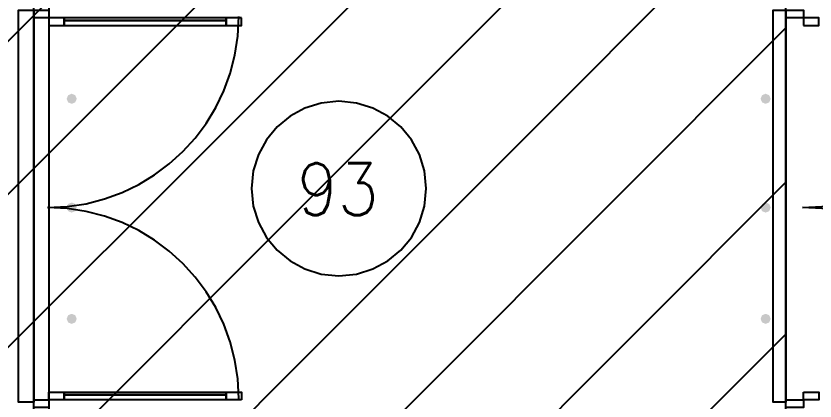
# Model space of a CAD drawing. Header units: millimetres. Extents: x 0 to 420, y 0 to 297.
# Drawn here: x 377.57 to 390.93, y 173.55 to 179.99 of the extents above; entities that cross this region are included whole.
import ezdxf

# ---------------------------------------------------------------- set-up
doc = ezdxf.new("R2010")
doc.units = ezdxf.units.MM
doc.layers.get('0').update_dxf_attribs({"linetype": 'CONTINUOUS'})
doc.styles.get("Standard").update_dxf_attribs({"font": 'STANDARD'})

msp = doc.modelspace()

# ---------------------------------------------------------------- hatches: boundary and pattern name
at = {"true_color": 0x000007}
for points in [[(378.587, 178.604333), (378.562129, 178.544537), (378.502333, 178.519667), (378.442538, 178.544537), (378.417667, 178.604333), (378.442537, 178.664129), (378.502333, 178.689), (378.562129, 178.664129)], [(390.186333, 178.604333), (390.161462, 178.544537), (390.101667, 178.519667), (390.041871, 178.544537), (390.017, 178.604333), (390.041871, 178.664129), (390.101667, 178.689), (390.161462, 178.664129)], [(378.587, 176.784), (378.562129, 176.724204), (378.502333, 176.699333), (378.442538, 176.724204), (378.417667, 176.784), (378.442537, 176.843796), (378.502333, 176.868667), (378.562129, 176.843796)], [(390.186333, 176.784), (390.161462, 176.724204), (390.101667, 176.699333), (390.041871, 176.724204), (390.017, 176.784), (390.041871, 176.843796), (390.101667, 176.868667), (390.161462, 176.843796)], [(378.587, 174.921333), (378.562129, 174.861537), (378.502333, 174.836667), (378.442538, 174.861537), (378.417667, 174.921333), (378.442537, 174.981129), (378.502333, 175.006), (378.562129, 174.981129)], [(390.186333, 174.921333), (390.161462, 174.861537), (390.101667, 174.836667), (390.041871, 174.861537), (390.017, 174.921333), (390.041871, 174.981129), (390.101667, 175.006), (390.161462, 174.981129)]]:
    msp.add_hatch(color=0, dxfattribs=at).paths.add_polyline_path(points, flags=0)

# ---------------------------------------------------------------- linework, layer by layer
at = {"color": 0, "true_color": 0x000020}
for points in [[(362.542667, 164.676666), (390.440333, 192.574333)], [(365.125, 164.676666), (390.440333, 190.034333)], [(367.665, 164.676666), (390.440333, 187.451999)], [(370.247334, 164.676666), (390.440333, 184.911999)], [(372.829667, 164.676666), (390.440333, 182.329666)], [(375.369667, 164.676666), (390.440333, 179.789666)], [(377.952, 164.676666), (390.440333, 177.207333)], [(378.121334, 162.348333), (390.440333, 174.667333)]]:
    msp.add_lwpolyline(points, dxfattribs=at)
at = {"color": 0, "true_color": 0x000008}
for points in [[(378.121333, 170.603333), (390.440333, 170.603333), (390.440333, 182.922333), (378.121333, 182.922333)], [(256.413, 171.323), (377.867333, 171.323), (377.867333, 182.202667), (256.413, 182.202667)]]:
    msp.add_lwpolyline(points, close=True, dxfattribs=at)
at = {"color": 0, "true_color": 0x000007}
for points in [[(377.613333, 176.826333), (377.613333, 180.086), (377.740333, 180.086)], [(377.740333, 180.086), (377.867333, 180.086), (377.867333, 176.826333)], [(390.228667, 176.826333), (390.228667, 180.086), (390.355667, 180.086)], [(390.355667, 180.086), (390.440333, 180.086), (390.440333, 176.826333)], [(378.100167, 176.784), (378.426953, 176.800502), (378.7443, 176.848936), (379.050601, 176.927695), (379.34425, 177.035174), (379.62364, 177.169764), (379.887165, 177.329861), (380.133217, 177.513856), (380.36019, 177.720143), (380.566477, 177.947117), (380.750473, 178.193169), (380.910569, 178.456693), (381.04516, 178.736083), (381.152638, 179.029732), (381.231398, 179.336034), (381.279832, 179.653381), (381.296333, 179.980167)], [(381.084667, 179.916667), (378.375333, 179.916667)], [(390.7155, 176.784), (391.042286, 176.800502), (391.359633, 176.848936), (391.665934, 176.927695), (391.959583, 177.035174), (392.238973, 177.169764), (392.502498, 177.329861), (392.74855, 177.513856), (392.975523, 177.720143), (393.181811, 177.947117), (393.365806, 178.193169), (393.525902, 178.456693), (393.660493, 178.736083), (393.767972, 179.029732), (393.846731, 179.336034), (393.895165, 179.653381), (393.911667, 179.980167)], [(384.429, 177.1015), (384.399328, 177.395844), (384.314228, 177.669996), (384.179572, 177.918083), (384.001232, 178.134232), (383.785083, 178.312572), (383.536996, 178.447228), (383.262844, 178.532328), (382.9685, 178.562), (382.674156, 178.532328), (382.400004, 178.447228), (382.151917, 178.312572), (381.935768, 178.134232), (381.757428, 177.918083), (381.622772, 177.669996), (381.537672, 177.395844), (381.508, 177.1015)], [(381.508, 177.1015), (381.537672, 176.807156), (381.622772, 176.533004), (381.757428, 176.284917), (381.935768, 176.068768), (382.151917, 175.890428), (382.400004, 175.755772), (382.674156, 175.670672), (382.9685, 175.641), (383.262844, 175.670672), (383.536996, 175.755772), (383.785083, 175.890428), (384.001232, 176.068768), (384.179572, 176.284917), (384.314228, 176.533004), (384.399328, 176.807156), (384.429, 177.1015)], [(377.740333, 173.524333), (377.613333, 173.524333), (377.613333, 176.826333)], [(377.867333, 176.826333), (377.867333, 173.524333), (377.740333, 173.524333)], [(381.296333, 173.587833), (381.279832, 173.914619), (381.231398, 174.231966), (381.152638, 174.538268), (381.04516, 174.831917), (380.910569, 175.111307), (380.750473, 175.374831), (380.566477, 175.620883), (380.36019, 175.847857), (380.133217, 176.054144), (379.887165, 176.238139), (379.62364, 176.398236), (379.34425, 176.532826), (379.050601, 176.640305), (378.7443, 176.719064), (378.426953, 176.767498), (378.100167, 176.784)], [(390.355667, 173.524333), (390.228667, 173.524333), (390.228667, 176.826333)], [(390.440333, 176.826333), (390.440333, 173.524333), (390.355667, 173.524333)], [(393.911667, 173.587833), (393.895165, 173.914619), (393.846731, 174.231966), (393.767972, 174.538268), (393.660493, 174.831917), (393.525902, 175.111307), (393.365806, 175.374831), (393.181811, 175.620883), (392.975523, 175.847857), (392.74855, 176.054144), (392.502498, 176.238139), (392.238973, 176.398236), (391.959583, 176.532826), (391.665934, 176.640305), (391.359633, 176.719064), (391.042286, 176.767498), (390.7155, 176.784)], [(381.084667, 173.651333), (378.375333, 173.651333)]]:
    msp.add_lwpolyline(points, dxfattribs=at)
for points in [[(377.867333, 180.086), (378.121333, 180.086), (378.121333, 179.959), (377.867333, 179.959)], [(390.440333, 180.086), (390.736667, 180.086), (390.736667, 179.959), (390.440333, 179.959)], [(378.121333, 179.832), (378.375333, 179.832), (378.375333, 179.959), (378.121333, 179.959)], [(381.084667, 179.959), (378.375333, 179.959), (378.375333, 179.916667), (381.084667, 179.916667)], [(381.084667, 179.916667), (378.375333, 179.916667), (378.375333, 179.832), (381.084667, 179.832)], [(381.338667, 179.959), (381.084667, 179.959), (381.084667, 179.832), (381.338667, 179.832)], [(390.736667, 179.832), (390.990667, 179.832), (390.990667, 179.959), (390.736667, 179.959)], [(378.121333, 173.693667), (378.375333, 173.693667), (378.375333, 173.566667), (378.121333, 173.566667)], [(381.084667, 173.651333), (378.375333, 173.651333), (378.375333, 173.693667), (381.084667, 173.693667)], [(381.084667, 173.566667), (378.375333, 173.566667), (378.375333, 173.651333), (381.084667, 173.651333)], [(381.338667, 173.566667), (381.084667, 173.566667), (381.084667, 173.693667), (381.338667, 173.693667)], [(390.736667, 173.693667), (390.990667, 173.693667), (390.990667, 173.566667), (390.736667, 173.566667)], [(377.867333, 173.566667), (378.121333, 173.566667), (378.121333, 173.439667), (377.867333, 173.439667)], [(390.440333, 173.566667), (390.736667, 173.566667), (390.736667, 173.439667), (390.440333, 173.439667)]]:
    msp.add_lwpolyline(points, close=True, dxfattribs=at)

# ---------------------------------------------------------------- texts
at = {"color": 0, "true_color": 0x000007, "insert": (382.27, 177.529036), "char_height": 0.872032, "width": 1.06581688, "attachment_point": 1}
msp.add_mtext('93', dxfattribs=at)

doc.saveas('drawing.dxf')
